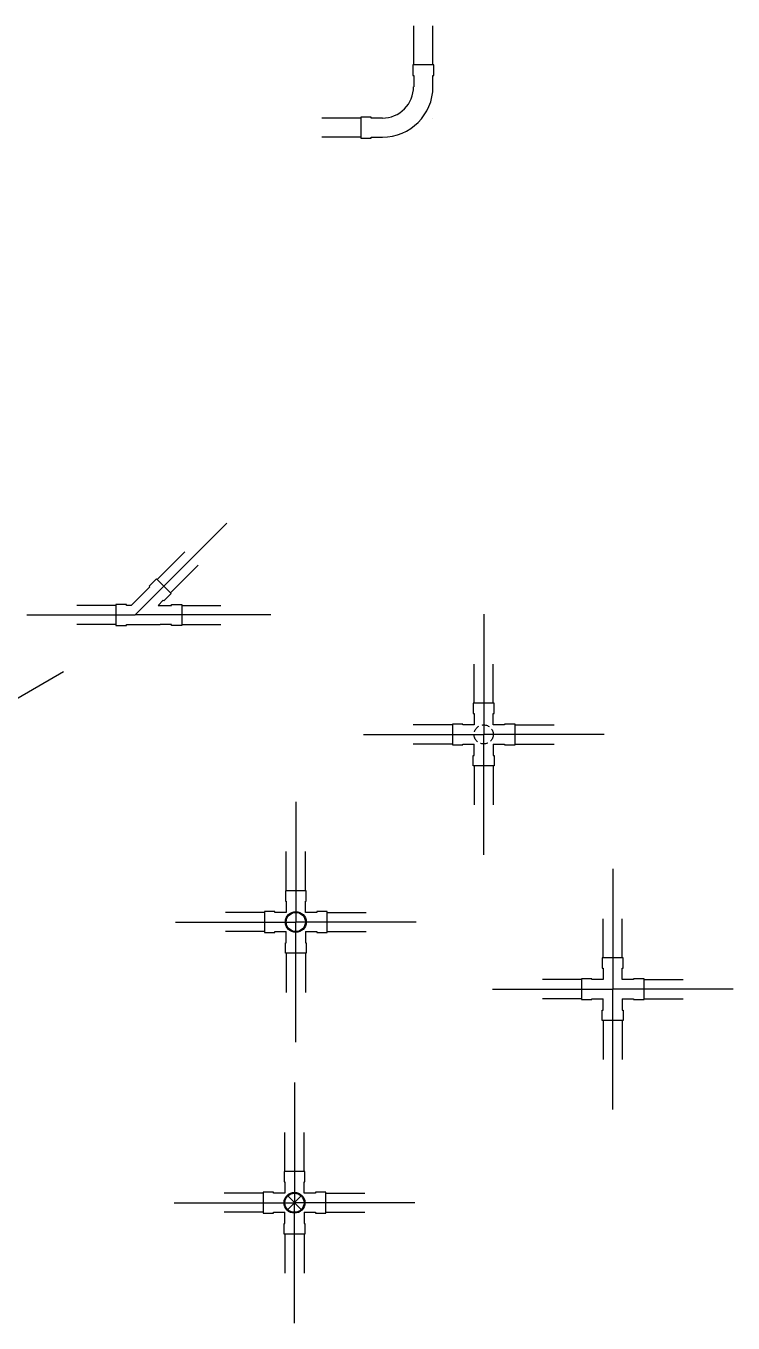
# Model space of a CAD drawing. Header units: inches. Extents: x 7 to 317, y -226 to 200.
# Drawn here: x 195.5 to 317.4, y -29.8 to 193.8 of the extents above; entities that cross this region are included whole.
import ezdxf

# ---------------------------------------------------------------- set-up
doc = ezdxf.new("R2010")
doc.units = ezdxf.units.IN
doc.header["$MEASUREMENT"] = 0
doc.linetypes.add('Vent', pattern=[0.1875, 0.125, -0.0625])
doc.layers.add('DetailLayer', color=149, linetype='Continuous', true_color=0x3a4355)

msp = doc.modelspace()

# ---------------------------------------------------------------- linework, layer by layer
at = {"layer": 'DetailLayer'}
for p, q in [((262.35741, 187.0475), (262.35741, 193.7762)), ((265.65741, 187.0475), (265.65741, 193.7762)), ((265.80741, 187.0475), (262.20741, 187.0475)), ((262.20741, 187.0475), (262.20741, 185.2475)), ((265.80741, 185.2475), (265.80741, 187.0475)), ((262.20741, 185.2475), (262.35741, 185.2475)), ((262.35741, 185.2475), (262.35741, 183.2975)), ((265.65741, 183.2975), (265.65741, 185.2475)), ((265.65741, 185.2475), (265.80741, 185.2475)), ((253.20741, 177.8975), (246.47871, 177.8975)), ((255.00741, 178.0475), (253.20741, 178.0475)), ((253.20741, 178.0475), (253.20741, 174.4475)), ((255.00741, 177.8975), (255.00741, 178.0475)), ((256.95741, 177.8975), (255.00741, 177.8975)), ((265.65741, 177.8975), (265.65741, 177.8975)), ((253.20741, 174.5975), (246.47871, 174.5975)), ((253.20741, 174.4475), (255.00741, 174.4475)), ((255.00741, 174.4475), (255.00741, 174.5975)), ((255.00741, 174.5975), (256.95741, 174.5975)), ((230.12989, 108.04377), (214.32157, 92.23545)), ((218.11664, 98.36398), (222.87455, 103.12188)), ((220.4501, 96.03052), (225.208, 100.78843)), ((218.01058, 98.47004), (216.73779, 97.19725)), ((220.55616, 95.92446), (218.01058, 98.47004)), ((216.84385, 97.09118), (213.63811, 93.88545)), ((216.73779, 97.19725), (216.84385, 97.09118)), ((212.82853, 94.03545), (211.02853, 94.03545)), ((211.02853, 94.03545), (211.02853, 90.43545)), ((212.82853, 93.88545), (212.82853, 94.03545)), ((217.69836, 95.61224), (217.69836, 95.61224)), ((218.30502, 93.88545), (219.1773, 94.75773)), ((219.1773, 94.75773), (219.28337, 94.65167)), ((219.28337, 94.65167), (220.55616, 95.92446)), ((220.58141, 93.88545), (220.58141, 94.03545)), ((220.58141, 94.03545), (222.38141, 94.03545)), ((222.38141, 94.03545), (222.38141, 90.43545)), ((195.68923, 92.23545), (214.32157, 92.23545)), ((211.02853, 93.88545), (204.29983, 93.88545)), ((213.63811, 93.88545), (212.82853, 93.88545)), ((237.7207, 92.23545), (214.32157, 92.23545)), ((218.30502, 93.88545), (220.58141, 93.88545)), ((222.38141, 93.88545), (229.11011, 93.88545)), ((274.39899, 92.3684), (274.39899, 71.6291)), ((211.02853, 90.58545), (204.29983, 90.58545)), ((211.02853, 90.43545), (212.82853, 90.43545)), ((212.82853, 90.43545), (212.82853, 90.58545)), ((212.82853, 90.58545), (214.77853, 90.58545)), ((214.77853, 90.58545), (218.63141, 90.58545)), ((220.58141, 90.58545), (218.63141, 90.58545)), ((220.58141, 90.43545), (220.58141, 90.58545)), ((222.38141, 90.43545), (220.58141, 90.43545)), ((222.38141, 90.58545), (229.11011, 90.58545)), ((272.74899, 77.0291), (272.74899, 83.7578)), ((276.04899, 77.0291), (276.04899, 83.7578)), ((201.96703, 82.41644), (185.43521, 72.87179)), ((276.19899, 77.0291), (272.59899, 77.0291)), ((272.59899, 77.0291), (272.59899, 75.2291)), ((276.19899, 75.2291), (276.19899, 77.0291)), ((272.59899, 75.2291), (272.74899, 75.2291)), ((272.74899, 75.2291), (272.74899, 73.2791)), ((276.04899, 73.2791), (276.04899, 75.2291)), ((276.04899, 75.2291), (276.19899, 75.2291)), ((253.65969, 71.6291), (274.39899, 71.6291)), ((268.99899, 73.2791), (262.27029, 73.2791)), ((270.79899, 73.4291), (268.99899, 73.4291)), ((268.99899, 73.4291), (268.99899, 69.8291)), ((270.79899, 73.2791), (270.79899, 73.4291)), ((272.74899, 73.2791), (270.79899, 73.2791)), ((295.13828, 71.6291), (274.39899, 71.6291)), ((274.39899, 50.88981), (274.39899, 71.6291)), ((277.99899, 73.2791), (276.04899, 73.2791)), ((279.79899, 73.4291), (277.99899, 73.4291)), ((277.99899, 73.4291), (277.99899, 73.2791)), ((279.79899, 69.8291), (279.79899, 73.4291)), ((279.79899, 73.2791), (286.52768, 73.2791)), ((268.99899, 69.9791), (262.27029, 69.9791)), ((268.99899, 69.8291), (270.79899, 69.8291)), ((268.99899, 69.8291), (268.99899, 69.8291)), ((270.79899, 69.8291), (270.79899, 69.9791)), ((270.79899, 69.9791), (272.74899, 69.9791)), ((272.74899, 68.0291), (272.74899, 69.9791)), ((276.04899, 69.9791), (277.99899, 69.9791)), ((276.04899, 69.9791), (276.04899, 68.0291)), ((277.99899, 69.9791), (277.99899, 69.8291)), ((277.99899, 69.8291), (279.79899, 69.8291)), ((279.79899, 69.9791), (286.52768, 69.9791)), ((272.59899, 66.2291), (272.59899, 68.0291)), ((272.59899, 68.0291), (272.74899, 68.0291)), ((276.04899, 68.0291), (276.19899, 68.0291)), ((276.19899, 68.0291), (276.19899, 66.2291)), ((276.19899, 66.2291), (272.59899, 66.2291)), ((272.74899, 66.2291), (272.74899, 59.50041)), ((276.04899, 66.2291), (276.04899, 59.50041)), ((242.01882, 60.03688), (242.01882, 39.29758)), ((240.36882, 44.69758), (240.36882, 51.42628)), ((243.66882, 44.69758), (243.66882, 51.42628)), ((296.63905, 48.46161), (296.63905, 27.72232)), ((243.81882, 44.69758), (240.21882, 44.69758)), ((240.21882, 44.69758), (240.21882, 42.89758)), ((240.21882, 42.89758), (240.36882, 42.89758)), ((240.36882, 42.89758), (240.36882, 40.94758)), ((243.66882, 40.94758), (243.66882, 42.89758)), ((243.66882, 42.89758), (243.81882, 42.89758)), ((243.81882, 42.89758), (243.81882, 44.69758)), ((236.61882, 40.94758), (229.89013, 40.94758)), ((238.41882, 41.09758), (236.61882, 41.09758)), ((236.61882, 41.09758), (236.61882, 37.49758)), ((238.41882, 40.94758), (238.41882, 41.09758)), ((240.36882, 40.94758), (238.41882, 40.94758)), ((245.61882, 40.94758), (243.66882, 40.94758)), ((247.41882, 41.09758), (245.61882, 41.09758)), ((245.61882, 41.09758), (245.61882, 40.94758)), ((247.41882, 37.49758), (247.41882, 41.09758)), ((247.41882, 40.94758), (254.14752, 40.94758)), ((221.27953, 39.29758), (242.01882, 39.29758)), ((262.75812, 39.29758), (242.01882, 39.29758)), ((242.01882, 18.55829), (242.01882, 39.29758)), ((294.98905, 33.12232), (294.98905, 39.85102)), ((298.28905, 33.12232), (298.28905, 39.85102)), ((236.61882, 37.64758), (229.89013, 37.64758)), ((236.61882, 37.49758), (238.41882, 37.49758)), ((236.61882, 37.49758), (236.61882, 37.49758)), ((238.41882, 37.49758), (238.41882, 37.64758)), ((238.41882, 37.64758), (240.36882, 37.64758)), ((240.36882, 35.69758), (240.36882, 37.64758)), ((243.66882, 37.64758), (243.66882, 35.69758)), ((243.66882, 37.64758), (245.61882, 37.64758)), ((245.61882, 37.64758), (245.61882, 37.49758)), ((245.61882, 37.49758), (247.41882, 37.49758)), ((247.41882, 37.64758), (254.14752, 37.64758)), ((240.21882, 33.89758), (240.21882, 35.69758)), ((240.21882, 35.69758), (240.36882, 35.69758)), ((243.81882, 33.89758), (240.21882, 33.89758)), ((240.36882, 33.89758), (240.36882, 27.16889)), ((243.66882, 35.69758), (243.81882, 35.69758)), ((243.66882, 33.89758), (243.66882, 27.16889)), ((243.81882, 35.69758), (243.81882, 33.89758)), ((298.43905, 33.12232), (294.83905, 33.12232)), ((294.83905, 33.12232), (294.83905, 31.32232)), ((294.83905, 31.32232), (294.98905, 31.32232)), ((294.98905, 31.32232), (294.98905, 29.37232)), ((298.28905, 29.37232), (298.28905, 31.32232)), ((298.28905, 31.32232), (298.43905, 31.32232)), ((298.43905, 31.32232), (298.43905, 33.12232)), ((291.23905, 29.37232), (284.51035, 29.37232)), ((293.03905, 29.52232), (291.23905, 29.52232)), ((291.23905, 29.52232), (291.23905, 25.92232)), ((293.03905, 29.37232), (293.03905, 29.52232)), ((294.98905, 29.37232), (293.03905, 29.37232)), ((300.23905, 29.37232), (298.28905, 29.37232)), ((302.03905, 29.52232), (300.23905, 29.52232)), ((300.23905, 29.52232), (300.23905, 29.37232)), ((302.03905, 25.92232), (302.03905, 29.52232)), ((302.03905, 29.37232), (308.76774, 29.37232)), ((275.89975, 27.72232), (296.63905, 27.72232)), ((317.37834, 27.72232), (296.63905, 27.72232)), ((296.63905, 6.98303), (296.63905, 27.72232)), ((291.23905, 26.07232), (284.51035, 26.07232)), ((291.23905, 25.92232), (293.03905, 25.92232)), ((291.23905, 25.92232), (291.23905, 25.92232)), ((293.03905, 25.92232), (293.03905, 26.07232)), ((293.03905, 26.07232), (294.98905, 26.07232)), ((294.98905, 24.12232), (294.98905, 26.07232)), ((298.28905, 26.07232), (300.23905, 26.07232)), ((298.28905, 26.07232), (298.28905, 24.12232)), ((300.23905, 26.07232), (300.23905, 25.92232)), ((300.23905, 25.92232), (302.03905, 25.92232)), ((302.03905, 26.07232), (308.76774, 26.07232)), ((294.83905, 22.32232), (294.83905, 24.12232)), ((294.83905, 24.12232), (294.98905, 24.12232)), ((298.28905, 24.12232), (298.43905, 24.12232)), ((298.43905, 24.12232), (298.43905, 22.32232)), ((298.43905, 22.32232), (294.83905, 22.32232)), ((294.98905, 22.32232), (294.98905, 15.59362)), ((298.28905, 22.32232), (298.28905, 15.59362)), ((241.79212, 11.63595), (241.79212, -9.10334)), ((240.14212, -3.70334), (240.14212, 3.02536)), ((243.44212, -3.70334), (243.44212, 3.02536)), ((243.59212, -3.70334), (239.99212, -3.70334)), ((239.99212, -3.70334), (239.99212, -5.50334)), ((243.59212, -5.50334), (243.59212, -3.70334)), ((239.99212, -5.50334), (240.14212, -5.50334)), ((240.14212, -5.50334), (240.14212, -7.45334)), ((243.44212, -7.45334), (243.44212, -5.50334)), ((243.44212, -5.50334), (243.59212, -5.50334)), ((236.39212, -7.45334), (229.66342, -7.45334)), ((238.19212, -7.30334), (236.39212, -7.30334)), ((236.39212, -7.30334), (236.39212, -10.90334)), ((238.19212, -7.45334), (238.19212, -7.30334)), ((240.14212, -7.45334), (238.19212, -7.45334)), ((240.62539, -10.27007), (242.95884, -7.93661)), ((242.95884, -10.27007), (240.62539, -7.93661)), ((245.39212, -7.45334), (243.44212, -7.45334)), ((247.19212, -7.30334), (245.39212, -7.30334)), ((245.39212, -7.30334), (245.39212, -7.45334)), ((247.19212, -10.90334), (247.19212, -7.30334)), ((247.19212, -7.45334), (253.92081, -7.45334)), ((221.05282, -9.10334), (241.79212, -9.10334)), ((236.39212, -10.75334), (229.66342, -10.75334)), ((236.39212, -10.90334), (238.19212, -10.90334)), ((236.39212, -10.90334), (236.39212, -10.90334)), ((238.19212, -10.90334), (238.19212, -10.75334)), ((238.19212, -10.75334), (240.14212, -10.75334)), ((240.14212, -12.70334), (240.14212, -10.75334)), ((262.53141, -9.10334), (241.79212, -9.10334)), ((241.79212, -29.84263), (241.79212, -9.10334)), ((243.44212, -10.75334), (245.39212, -10.75334)), ((243.44212, -10.75334), (243.44212, -12.70334)), ((245.39212, -10.75334), (245.39212, -10.90334)), ((245.39212, -10.90334), (247.19212, -10.90334)), ((247.19212, -10.75334), (253.92081, -10.75334)), ((239.99212, -14.50334), (239.99212, -12.70334)), ((239.99212, -12.70334), (240.14212, -12.70334)), ((243.44212, -12.70334), (243.59212, -12.70334)), ((243.59212, -12.70334), (243.59212, -14.50334)), ((243.59212, -14.50334), (239.99212, -14.50334)), ((240.14212, -14.50334), (240.14212, -21.23204)), ((243.44212, -14.50334), (243.44212, -21.23204))]:
    msp.add_line(p, q, dxfattribs=at)
at = {"layer": 'DetailLayer', "linetype": 'Vent', "ltscale": 10}
msp.add_circle((274.39899, 71.6291), 1.65, dxfattribs=at)
at = {"layer": 'DetailLayer', "linetype": 'Continuous', "ltscale": 10}
for centre, radius in [((242.01882, 39.29758), 1.8), ((242.01882, 39.29758), 1.65), ((241.79212, -9.10334), 1.8), ((241.79212, -9.10334), 1.65)]:
    msp.add_circle(centre, radius, dxfattribs=at)
at = {"layer": 'DetailLayer'}
for centre, radius, start, end in [((256.95741, 183.2975), 8.7, 270, 0), ((256.95762, 183.25017), 5.35267, 269.9977597, 0.5066737)]:
    msp.add_arc(centre, radius, start, end, dxfattribs=at)

doc.saveas('drawing.dxf')
